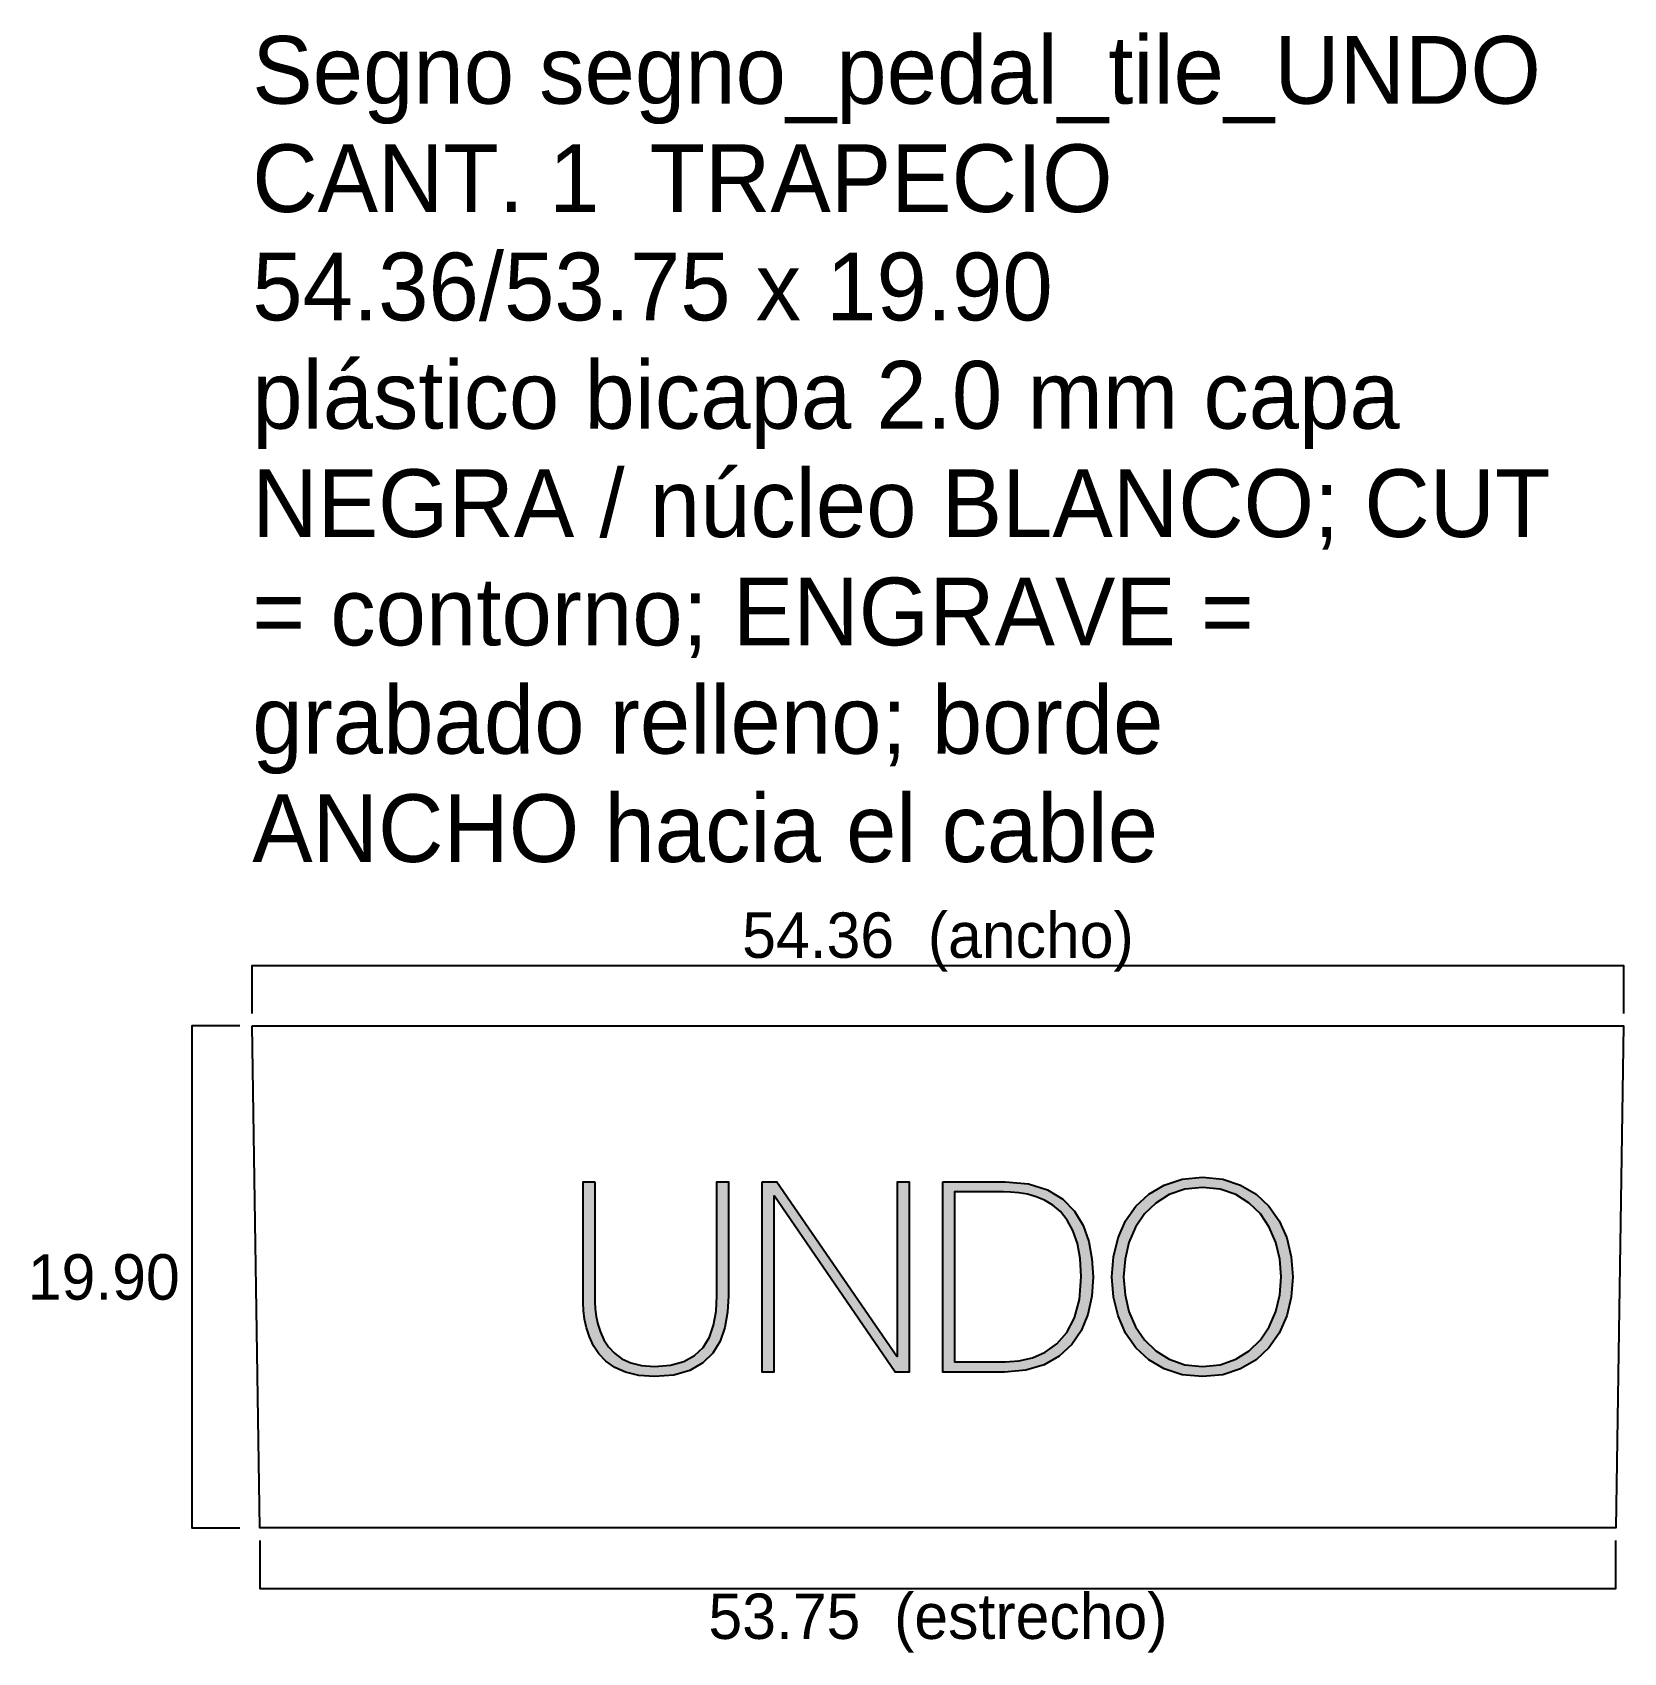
# Model space of a CAD drawing. Header units: millimetres. Extents: x -35.9 to 27.2, y -14.9 to 49.3.
import ezdxf
from ezdxf.enums import TextEntityAlignment as Align

# ---------------------------------------------------------------- set-up
doc = ezdxf.new("R2010")
doc.units = ezdxf.units.MM
for name, color, linetype in [('CUT', 7, 'Continuous'), ('ENGRAVE', 3, 'Continuous'), ('NOTE', 8, 'Continuous')]:
    doc.layers.add(name, color=color, linetype=linetype)

msp = doc.modelspace()

# ---------------------------------------------------------------- hatches: boundary and pattern name
at = {"layer": 'ENGRAVE'}
h = msp.add_hatch(color=256, dxfattribs=at)
h.paths.add_polyline_path([(14.069, 0.001), (14.008, -0.798), (13.826, -1.547), (13.529, -2.223), (13.123, -2.805), (12.612, -3.281), (11.998, -3.645), (11.288, -3.874), (10.488, -3.95), (9.686, -3.874), (8.973, -3.645), (8.355, -3.281), (7.842, -2.805), (7.437, -2.223), (7.139, -1.547), (6.957, -0.798), (6.897, 0.001), (6.957, 0.799), (7.139, 1.547), (7.437, 2.224), (7.842, 2.805), (8.355, 3.281), (8.973, 3.643), (9.686, 3.873), (10.488, 3.95), (11.288, 3.873), (11.998, 3.643), (12.612, 3.281), (13.123, 2.805), (13.529, 2.224), (13.826, 1.547), (14.008, 0.799)])
h.paths.add_polyline_path([(7.362, 0.001), (7.415, -0.708), (7.573, -1.374), (7.832, -1.977), (8.186, -2.498), (8.631, -2.929), (9.167, -3.263), (9.788, -3.478), (10.488, -3.549), (11.186, -3.478), (11.803, -3.263), (12.335, -2.929), (12.78, -2.498), (13.134, -1.977), (13.392, -1.374), (13.551, -0.708), (13.603, 0.001), (13.551, 0.708), (13.392, 1.372), (13.134, 1.976), (12.78, 2.498), (12.335, 2.93), (11.803, 3.263), (11.186, 3.478), (10.488, 3.549), (9.788, 3.478), (9.167, 3.263), (8.631, 2.93), (8.186, 2.498), (7.832, 1.976), (7.573, 1.372), (7.415, 0.708)])
for points in [[(-13.603, 3.772), (-13.603, -0.75), (-13.598, -0.99), (-13.584, -1.267), (-13.547, -1.566), (-13.478, -1.874), (-13.376, -2.183), (-13.24, -2.488), (-13.059, -2.773), (-12.823, -3.026), (-12.528, -3.24), (-12.173, -3.407), (-11.746, -3.513), (-11.239, -3.549), (-10.598, -3.5), (-10.072, -3.354), (-9.646, -3.116), (-9.311, -2.793), (-9.061, -2.39), (-8.893, -1.912), (-8.798, -1.362), (-8.766, -0.75), (-8.766, 3.772), (-8.301, 3.772), (-8.301, -0.75), (-8.337, -1.402), (-8.445, -2.006), (-8.636, -2.55), (-8.925, -3.021), (-9.32, -3.407), (-9.829, -3.702), (-10.464, -3.888), (-11.239, -3.95), (-11.856, -3.908), (-12.379, -3.78), (-12.813, -3.587), (-13.166, -3.343), (-13.444, -3.054), (-13.656, -2.725), (-13.815, -2.375), (-13.932, -2.022), (-14.008, -1.673), (-14.047, -1.336), (-14.063, -1.023), (-14.069, -0.75), (-14.069, 3.772)], [(-6.971, 3.772), (-6.39, 3.772), (-1.626, -3.146), (-1.606, -3.146), (-1.606, 3.772), (-1.14, 3.772), (-1.14, -3.77), (-1.69, -3.77), (-6.484, 3.201), (-6.505, 3.201), (-6.505, -3.77), (-6.971, -3.77)]]:
    msp.add_hatch(color=256, dxfattribs=at).paths.add_polyline_path(points)
h = msp.add_hatch(color=256, dxfattribs=at)
h.paths.add_polyline_path([(0.19, 3.772), (2.662, 3.772), (3.589, 3.693), (4.345, 3.455), (4.949, 3.085), (5.418, 2.61), (5.76, 2.045), (5.982, 1.405), (6.106, 0.718), (6.147, 0.011), (6.096, -0.764), (5.941, -1.484), (5.678, -2.13), (5.301, -2.683), (4.811, -3.135), (4.208, -3.48), (3.486, -3.698), (2.64, -3.77), (0.19, -3.77)])
h.paths.add_polyline_path([(2.683, -3.369), (3.213, -3.328), (3.745, -3.206), (4.252, -2.986), (4.71, -2.656), (5.103, -2.204), (5.413, -1.621), (5.615, -0.888), (5.682, 0.011), (5.644, 0.726), (5.529, 1.331), (5.352, 1.837), (5.127, 2.255), (4.861, 2.59), (4.556, 2.846), (4.229, 3.038), (3.891, 3.179), (3.548, 3.276), (3.205, 3.333), (2.879, 3.36), (2.588, 3.369), (0.655, 3.369), (0.655, -3.369)])

# ---------------------------------------------------------------- linework, layer by layer
at = {"layer": 'CUT'}
msp.add_lwpolyline([(-27.18, 9.95), (27.18, 9.95), (26.877, -9.95), (-26.877, -9.95), (-27.18, 9.95)], close=True, dxfattribs=at)
at = {"layer": 'ENGRAVE'}
for points in [[(14.069, 0.001), (14.008, -0.798), (13.826, -1.547), (13.529, -2.223), (13.123, -2.805), (12.612, -3.281), (11.998, -3.645), (11.288, -3.874), (10.488, -3.95), (9.686, -3.874), (8.973, -3.645), (8.355, -3.281), (7.842, -2.805), (7.437, -2.223), (7.139, -1.547), (6.957, -0.798), (6.897, 0.001), (6.957, 0.799), (7.139, 1.547), (7.437, 2.224), (7.842, 2.805), (8.355, 3.281), (8.973, 3.643), (9.686, 3.873), (10.488, 3.95), (11.288, 3.873), (11.998, 3.643), (12.612, 3.281), (13.123, 2.805), (13.529, 2.224), (13.826, 1.547), (14.008, 0.799)], [(-13.603, 3.772), (-13.603, -0.75), (-13.598, -0.99), (-13.584, -1.267), (-13.547, -1.566), (-13.478, -1.874), (-13.376, -2.183), (-13.24, -2.488), (-13.059, -2.773), (-12.823, -3.026), (-12.528, -3.24), (-12.173, -3.407), (-11.746, -3.513), (-11.239, -3.549), (-10.598, -3.5), (-10.072, -3.354), (-9.646, -3.116), (-9.311, -2.793), (-9.061, -2.39), (-8.893, -1.912), (-8.798, -1.362), (-8.766, -0.75), (-8.766, 3.772), (-8.301, 3.772), (-8.301, -0.75), (-8.337, -1.402), (-8.445, -2.006), (-8.636, -2.55), (-8.925, -3.021), (-9.32, -3.407), (-9.829, -3.702), (-10.464, -3.888), (-11.239, -3.95), (-11.856, -3.908), (-12.379, -3.78), (-12.813, -3.587), (-13.166, -3.343), (-13.444, -3.054), (-13.656, -2.725), (-13.815, -2.375), (-13.932, -2.022), (-14.008, -1.673), (-14.047, -1.336), (-14.063, -1.023), (-14.069, -0.75), (-14.069, 3.772)], [(-6.971, 3.772), (-6.39, 3.772), (-1.626, -3.146), (-1.606, -3.146), (-1.606, 3.772), (-1.14, 3.772), (-1.14, -3.77), (-1.69, -3.77), (-6.484, 3.201), (-6.505, 3.201), (-6.505, -3.77), (-6.971, -3.77)], [(0.19, 3.772), (2.662, 3.772), (3.589, 3.693), (4.345, 3.455), (4.949, 3.085), (5.418, 2.61), (5.76, 2.045), (5.982, 1.405), (6.106, 0.718), (6.147, 0.011), (6.096, -0.764), (5.941, -1.484), (5.678, -2.13), (5.301, -2.683), (4.811, -3.135), (4.208, -3.48), (3.486, -3.698), (2.64, -3.77), (0.19, -3.77)], [(2.683, -3.369), (3.213, -3.328), (3.745, -3.206), (4.252, -2.986), (4.71, -2.656), (5.103, -2.204), (5.413, -1.621), (5.615, -0.888), (5.682, 0.011), (5.644, 0.726), (5.529, 1.331), (5.352, 1.837), (5.127, 2.255), (4.861, 2.59), (4.556, 2.846), (4.229, 3.038), (3.891, 3.179), (3.548, 3.276), (3.205, 3.333), (2.879, 3.36), (2.588, 3.369), (0.655, 3.369), (0.655, -3.369)], [(7.362, 0.001), (7.415, -0.708), (7.573, -1.374), (7.832, -1.977), (8.186, -2.498), (8.631, -2.929), (9.167, -3.263), (9.788, -3.478), (10.488, -3.549), (11.186, -3.478), (11.803, -3.263), (12.335, -2.929), (12.78, -2.498), (13.134, -1.977), (13.392, -1.374), (13.551, -0.708), (13.603, 0.001), (13.551, 0.708), (13.392, 1.372), (13.134, 1.976), (12.78, 2.498), (12.335, 2.93), (11.803, 3.263), (11.186, 3.478), (10.488, 3.549), (9.788, 3.478), (9.167, 3.263), (8.631, 2.93), (8.186, 2.498), (7.832, 1.976), (7.573, 1.372), (7.415, 0.708)]]:
    msp.add_lwpolyline(points, close=True, dxfattribs=at)
at = {"layer": 'NOTE'}
for points in [[(-27.18, 10.45), (-27.18, 12.35), (27.18, 12.35), (27.18, 10.45)], [(-27.68, 9.95), (-29.579, 9.95), (-29.579, -9.95), (-27.68, -9.95)], [(-26.877, -10.45), (-26.877, -12.35), (26.877, -12.35), (26.877, -10.45)]]:
    msp.add_lwpolyline(points, dxfattribs=at)

# ---------------------------------------------------------------- texts
for s, height, p in [('Segno segno_pedal_tile_UNDO', 2.684, (-27.18, 46.511)), ('CANT. 1  TRAPECIO', 2.684, (-27.18, 42.216)), ('54.36/53.75 x 19.90', 2.684, (-27.18, 37.922)), ('plástico bicapa 2.0 mm capa', 2.684, (-27.18, 33.628)), ('NEGRA / núcleo BLANCO; CUT', 2.684, (-27.18, 29.333)), ('= contorno; ENGRAVE =', 2.684, (-27.18, 25.039)), ('grabado relleno; borde', 2.684, (-27.18, 20.744)), ('ANCHO hacia el cable', 2.684, (-27.18, 16.45)), ('19.90', 1.8, (-36.079, -0.9))]:
    msp.add_text(s, height=height, dxfattribs=at).set_placement(p)
for s, p in [('54.36  (ancho)', (0, 12.65)), ('53.75  (estrecho)', (0, -14.35))]:
    msp.add_text(s, height=1.8, dxfattribs=at).set_placement(p, align=Align.CENTER)

doc.saveas('drawing.dxf')
